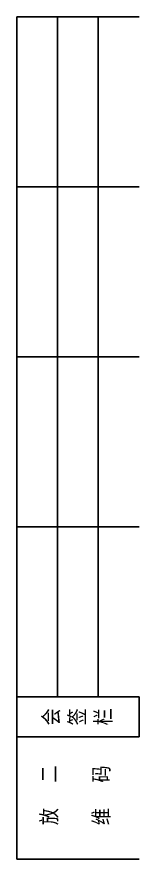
# Model space of a CAD drawing. Extents: x 1155 to 1768, y 184 to 461.
# Drawn here: x 1154.6 to 1172.6, y 337.4 to 461.3 of the extents above; entities that cross this region are included whole.
import ezdxf

# ---------------------------------------------------------------- set-up
doc = ezdxf.new("R2010")
doc.units = 0
doc.header["$LTSCALE"] = 0.125
doc.styles.add('统一文字', font='', dxfattribs={"width": 0.8})
doc.styles.get('统一文字').set_extended_font_data('SimSun')

msp = doc.modelspace()

# ---------------------------------------------------------------- linework, layer by layer
at = {"color": 7}
for p, q in [((1154.62, 461.27), (1154.62, 361.27)), ((1172.62, 461.27), (1154.62, 461.27)), ((1160.62, 461.27), (1160.62, 361.27)), ((1166.62, 461.27), (1166.62, 361.27)), ((1172.62, 436.27), (1154.62, 436.27)), ((1172.62, 411.27), (1154.62, 411.27)), ((1172.62, 386.27), (1154.62, 386.27)), ((1172.62, 361.27), (1154.62, 361.27))]:
    msp.add_line(p, q, dxfattribs=at)
at = {"color": 7, "linetype": 'Continuous', "lineweight": -3}
for p, q in [((1154.62, 361.27), (1154.62, 355.42)), ((1172.63, 355.42), (1172.63, 361.27)), ((1154.62, 355.42), (1172.63, 355.42)), ((1154.62, 355.42), (1154.62, 337.42)), ((1154.62, 337.42), (1172.63, 337.42))]:
    msp.add_line(p, q, dxfattribs=at)
msp.add_lwpolyline([(1154.62, 361.27), (1172.63, 361.27), (1172.63, 361.27), (1154.62, 361.27)], close=True, dxfattribs=at)

# ---------------------------------------------------------------- texts
at = {"color": 7, "char_height": 2.3, "attachment_point": 5, "rotation": 90, "style": '统一文字'}
for s, insert, width in [('\\pxqc;{\\fNSimSun|b0|i0|c134|p49;会\\P签\\P栏}', (1163.62, 358.34), 5.8443), ('\\pxqc;{\\fNSimSun|b0|i0|c134|p49;放   二\\P\\P维   码}', (1163.33, 346.8), 12.5939)]:
    msp.add_mtext(s, dxfattribs=dict(at, insert=insert, width=width))

doc.saveas('drawing.dxf')
